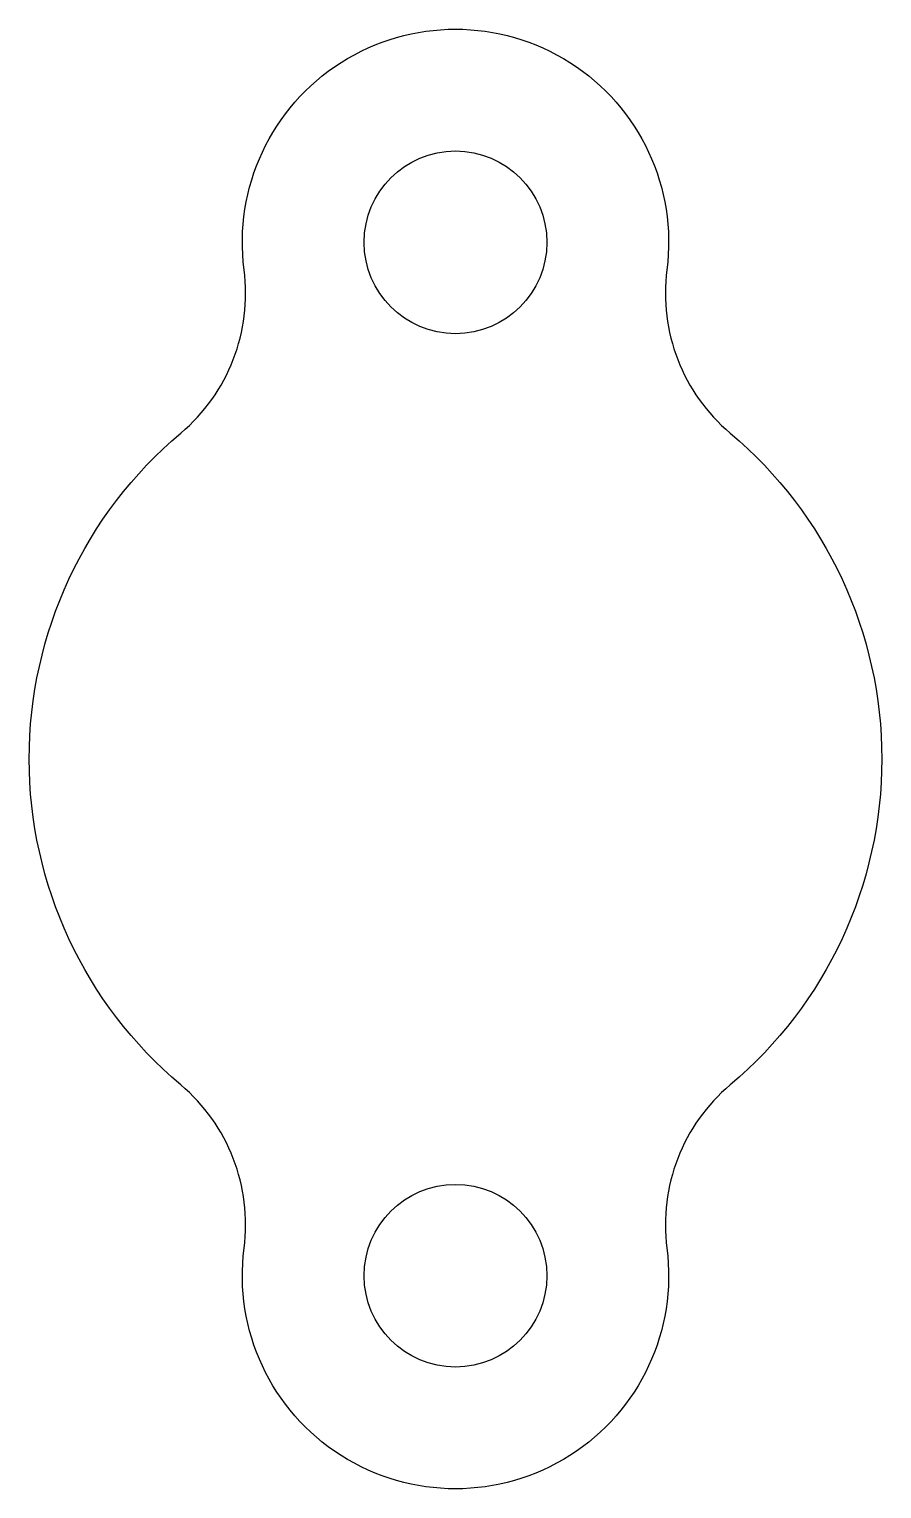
# Model space of a CAD drawing. Header units: millimetres. Extents: x 53.1 to 67.1, y 48.1 to 72.1.
import ezdxf

# ---------------------------------------------------------------- set-up
doc = ezdxf.new("R2010")
doc.units = ezdxf.units.MM
doc.layers.get('0').update_dxf_attribs({"linetype": 'CONTINUOUS'})

msp = doc.modelspace()

# ---------------------------------------------------------------- linework, layer by layer
msp.add_lwpolyline([(56.633, 68.137, -1.138725), (63.575, 68.137, 0.255316), (64.616, 65.456, -0.464904), (64.616, 54.752, 0.255316), (63.575, 52.071, -1.138725), (56.633, 52.071, 0.255316), (55.592, 54.752, -0.464904), (55.592, 65.456, 0.255316)], format="xyb", close=True)
for centre in [(60.104, 68.589), (60.104, 51.619)]:
    msp.add_circle(centre, 1.5)

doc.saveas('drawing.dxf')
